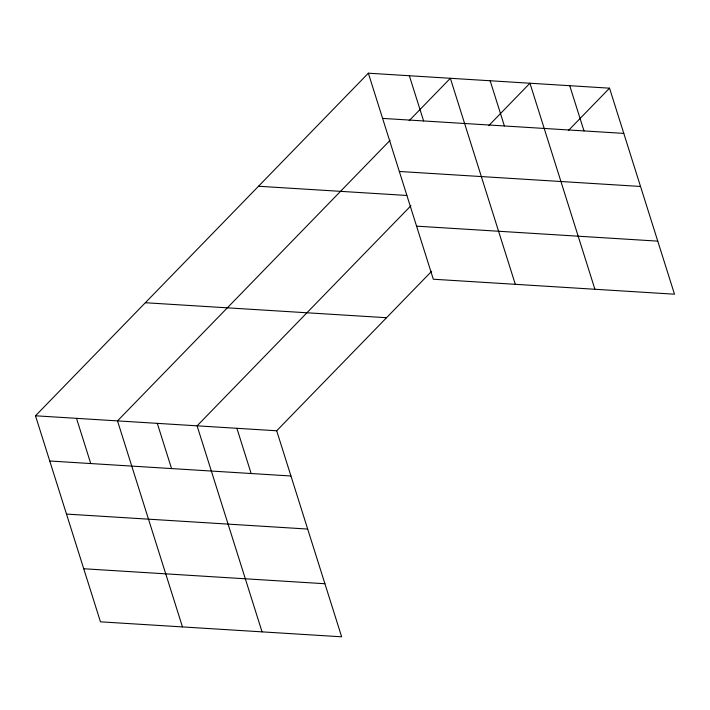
<?xml version="1.0" encoding="UTF-8"?>
<svg xmlns="http://www.w3.org/2000/svg" width="710" height="710" viewBox="0 0 710 710"><rect width="100%" height="100%" fill="white"/><g stroke="black" fill="none" stroke-linecap="round" stroke-linejoin="round"><path stroke-width="1.06" d="M431.644 271.282L276.696 430.775L341.652 636.808L100.465 621.827L35.5 415.794L368.348 73.192L609.535 88.173L674.5 294.206L433.304 279.225L368.348 73.192M390.092 140.314L117.505 420.888L182.47 626.921M409.164 120.682L450.353 78.286L515.309 284.32M410.93 205.731L197.096 425.831L262.061 631.865M488.755 125.626L529.944 83.23L594.909 289.263M568.346 130.569L609.535 88.173M382.601 118.401L623.797 133.391M399.331 171.474L640.526 186.455M258.502 186.251L406.839 195.463M416.575 226.153L657.771 241.134M145.337 302.735L386.533 317.716M35.5 415.794L276.696 430.775M49.753 461.003L290.949 475.993M66.492 514.076L307.678 529.057M83.727 568.754L324.923 583.735M569.74 85.706L583.993 130.915M490.148 80.754L504.402 125.972M409.351 75.739L423.604 120.948M236.892 428.308L251.154 473.517M157.3 423.355L171.554 468.573M76.502 418.341L90.756 463.55"/></g></svg>
